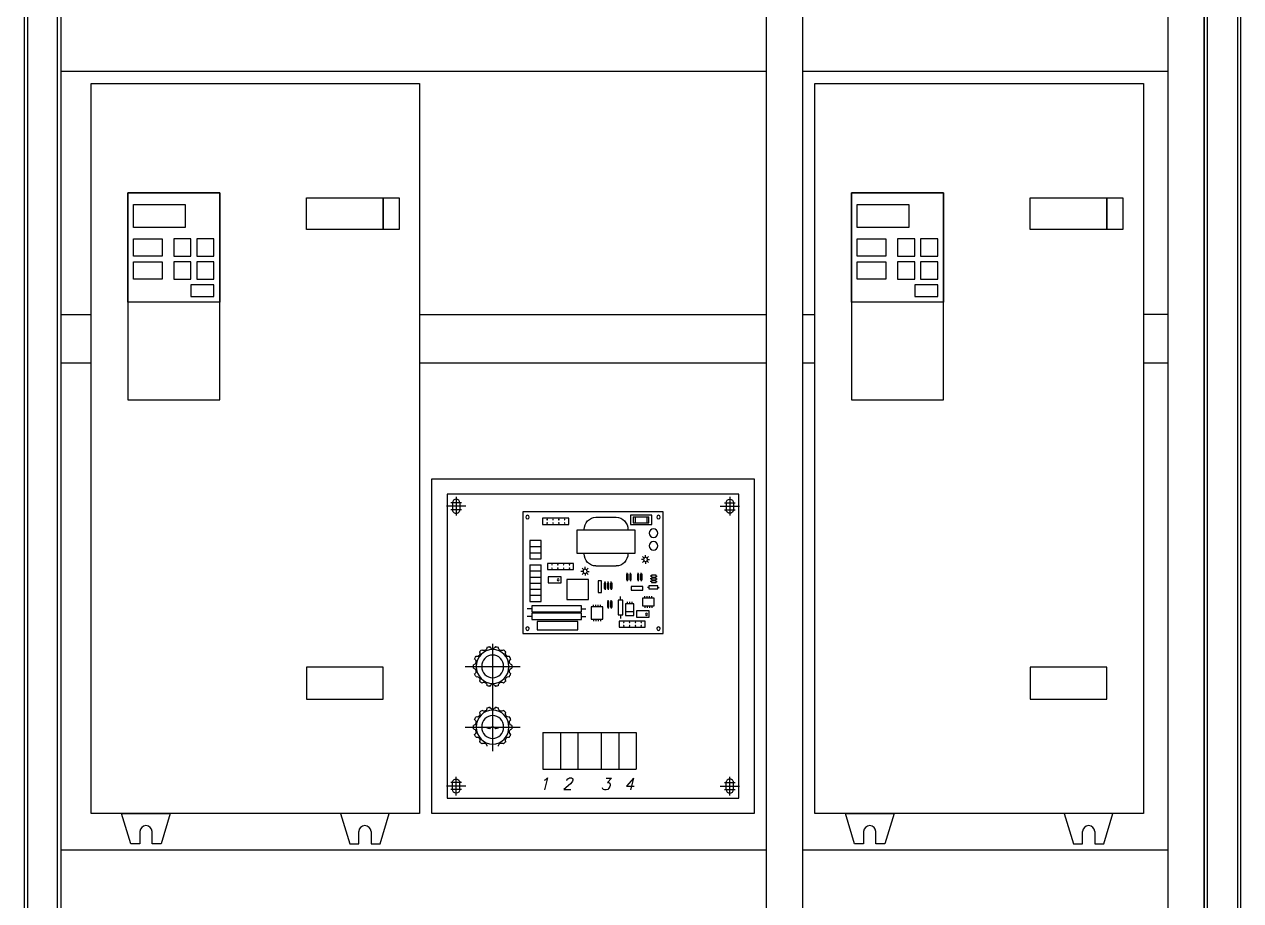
# Model space of a CAD drawing. Header units: millimetres. Extents: x 3151 to 30896, y 1337 to 7086.
# Drawn here: x 12019 to 13019, y 2195 to 2915 of the extents above; entities that cross this region are included whole.
import ezdxf

# ---------------------------------------------------------------- set-up
doc = ezdxf.new("R2010")
doc.units = ezdxf.units.MM
doc.styles.add('romans', font='ROMANS')

msp = doc.modelspace()

# ---------------------------------------------------------------- linework, layer by layer
at = {"color": 7}
for p, q in [((12018.6, 1336.7), (12018.6, 3536.7)), ((12021.2, 3534), (12021.2, 1339.3)), ((12045.9, 1339.3), (12045.9, 3534)), ((12048.6, 3536.7), (12048.6, 1336.7)), ((12988.6, 3536.7), (12988.6, 1336.7)), ((12991.2, 1339.3), (12991.2, 3534)), ((13015.9, 3534), (13015.9, 1339.3)), ((13018.6, 1336.7), (13018.6, 3536.7)), ((12628.6, 3332.2), (12628.6, 2179.2)), ((12658.6, 2179.2), (12658.6, 3332.2)), ((12958.6, 3332.2), (12958.6, 1779.2)), ((12988.6, 1779.2), (12988.6, 3332.2)), ((12628.6, 2876.7), (12048.6, 2876.7)), ((12048.6, 2876.7), (12048.6, 2676.7)), ((12958.6, 2876.7), (12658.6, 2876.7)), ((12988.6, 2676.7), (12988.6, 2876.7)), ((12073.6, 2266.7), (12073.6, 2866.7)), ((12073.6, 2866.7), (12343.6, 2866.7)), ((12343.6, 2866.7), (12343.6, 2266.7)), ((12668.6, 2266.7), (12668.6, 2866.7)), ((12668.6, 2866.7), (12938.6, 2866.7)), ((12938.6, 2866.7), (12938.6, 2266.7)), ((12103.6, 2776.8), (12179.2, 2776.8)), ((12103.6, 2687), (12103.6, 2776.8)), ((12179.2, 2776.8), (12103.6, 2776.8)), ((12103.6, 2776.8), (12103.6, 2606.7)), ((12179.2, 2776.8), (12179.2, 2687)), ((12179.2, 2606.7), (12179.2, 2776.8)), ((12250.6, 2772.8), (12313.6, 2772.8)), ((12250.6, 2746.6), (12250.6, 2772.8)), ((12313.6, 2772.8), (12326.8, 2772.8)), ((12313.6, 2746.6), (12313.6, 2772.8)), ((12313.6, 2772.8), (12313.6, 2746.6)), ((12326.8, 2772.8), (12326.8, 2746.6)), ((12698.6, 2776.8), (12774.2, 2776.8)), ((12698.6, 2687), (12698.6, 2776.8)), ((12774.2, 2776.8), (12698.6, 2776.8)), ((12698.6, 2776.8), (12698.6, 2606.7)), ((12774.2, 2776.8), (12774.2, 2687)), ((12774.2, 2606.7), (12774.2, 2776.8)), ((12845.6, 2772.8), (12908.6, 2772.8)), ((12845.6, 2746.6), (12845.6, 2772.8)), ((12908.6, 2772.8), (12921.8, 2772.8)), ((12908.6, 2746.6), (12908.6, 2772.8)), ((12908.6, 2772.8), (12908.6, 2746.6)), ((12921.8, 2772.8), (12921.8, 2746.6)), ((12108.3, 2767.3), (12150.8, 2767.3)), ((12108.3, 2748.4), (12108.3, 2767.3)), ((12150.8, 2767.3), (12150.8, 2748.4)), ((12703.3, 2767.3), (12745.8, 2767.3)), ((12703.3, 2748.4), (12703.3, 2767.3)), ((12745.8, 2767.3), (12745.8, 2748.4)), ((12150.8, 2748.4), (12108.3, 2748.4)), ((12313.6, 2746.6), (12250.6, 2746.6)), ((12326.8, 2746.6), (12313.6, 2746.6)), ((12745.8, 2748.4), (12703.3, 2748.4)), ((12908.6, 2746.6), (12845.6, 2746.6)), ((12921.8, 2746.6), (12908.6, 2746.6)), ((12108.3, 2739), (12131.9, 2739)), ((12108.3, 2724.8), (12108.3, 2739)), ((12131.9, 2739), (12131.9, 2724.8)), ((12155.6, 2739), (12141.4, 2739)), ((12141.4, 2739), (12141.4, 2724.8)), ((12155.6, 2724.8), (12155.6, 2739)), ((12174.5, 2739), (12160.3, 2739)), ((12160.3, 2739), (12160.3, 2724.8)), ((12174.5, 2724.8), (12174.5, 2739)), ((12703.3, 2739), (12726.9, 2739)), ((12703.3, 2724.8), (12703.3, 2739)), ((12726.9, 2739), (12726.9, 2724.8)), ((12750.6, 2739), (12736.4, 2739)), ((12736.4, 2739), (12736.4, 2724.8)), ((12750.6, 2724.8), (12750.6, 2739)), ((12769.5, 2739), (12755.3, 2739)), ((12755.3, 2739), (12755.3, 2724.8)), ((12769.5, 2724.8), (12769.5, 2739)), ((12131.9, 2724.8), (12108.3, 2724.8)), ((12108.3, 2720.1), (12131.9, 2720.1)), ((12108.3, 2705.9), (12108.3, 2720.1)), ((12131.9, 2720.1), (12131.9, 2705.9)), ((12141.4, 2724.8), (12155.6, 2724.8)), ((12155.6, 2720.1), (12141.4, 2720.1)), ((12141.4, 2720.1), (12141.4, 2705.9)), ((12155.6, 2705.9), (12155.6, 2720.1)), ((12160.3, 2724.8), (12174.5, 2724.8)), ((12174.5, 2720.1), (12160.3, 2720.1)), ((12160.3, 2720.1), (12160.3, 2705.9)), ((12174.5, 2705.9), (12174.5, 2720.1)), ((12726.9, 2724.8), (12703.3, 2724.8)), ((12703.3, 2720.1), (12726.9, 2720.1)), ((12703.3, 2705.9), (12703.3, 2720.1)), ((12726.9, 2720.1), (12726.9, 2705.9)), ((12736.4, 2724.8), (12750.6, 2724.8)), ((12750.6, 2720.1), (12736.4, 2720.1)), ((12736.4, 2720.1), (12736.4, 2705.9)), ((12750.6, 2705.9), (12750.6, 2720.1)), ((12755.3, 2724.8), (12769.5, 2724.8)), ((12769.5, 2720.1), (12755.3, 2720.1)), ((12755.3, 2720.1), (12755.3, 2705.9)), ((12769.5, 2705.9), (12769.5, 2720.1)), ((12131.9, 2705.9), (12108.3, 2705.9)), ((12141.4, 2705.9), (12155.6, 2705.9)), ((12174.5, 2701.2), (12155.6, 2701.2)), ((12155.6, 2701.2), (12155.6, 2691.7)), ((12160.3, 2705.9), (12174.5, 2705.9)), ((12174.5, 2691.7), (12174.5, 2701.2)), ((12726.9, 2705.9), (12703.3, 2705.9)), ((12736.4, 2705.9), (12750.6, 2705.9)), ((12769.5, 2701.2), (12750.6, 2701.2)), ((12750.6, 2701.2), (12750.6, 2691.7)), ((12755.3, 2705.9), (12769.5, 2705.9)), ((12769.5, 2691.7), (12769.5, 2701.2)), ((12155.6, 2691.7), (12174.5, 2691.7)), ((12750.6, 2691.7), (12769.5, 2691.7)), ((12179.2, 2687), (12103.6, 2687)), ((12774.2, 2687), (12698.6, 2687)), ((12048.6, 2676.7), (12073.6, 2676.7)), ((12343.6, 2676.7), (12628.6, 2676.7)), ((12658.6, 2676.7), (12668.6, 2676.7)), ((12958.6, 2676.7), (12938.6, 2676.7)), ((12988.6, 2256.7), (12988.6, 2656.7)), ((12073.6, 2636.7), (12048.6, 2636.7)), ((12048.6, 2636.7), (12048.6, 2236.7)), ((12628.6, 2636.7), (12343.6, 2636.7)), ((12668.6, 2636.7), (12658.6, 2636.7)), ((12958.6, 2636.7), (12938.6, 2636.7)), ((12103.6, 2606.7), (12179.2, 2606.7)), ((12698.6, 2606.7), (12774.2, 2606.7)), ((12353.6, 2266.7), (12353.6, 2541.7)), ((12353.6, 2541.7), (12618.6, 2541.7)), ((12618.6, 2541.7), (12618.6, 2266.7)), ((12606.1, 2529.2), (12366.1, 2529.2)), ((12366.1, 2529.2), (12366.1, 2279.2)), ((12377.9, 2522.1), (12369.3, 2522.1)), ((12370.6, 2522.1), (12370.6, 2516.3)), ((12376.6, 2522.1), (12376.6, 2516.3)), ((12594.3, 2522.1), (12602.9, 2522.1)), ((12595.6, 2522.1), (12595.6, 2516.3)), ((12601.6, 2522.1), (12601.6, 2516.3)), ((12606.1, 2279.2), (12606.1, 2529.2)), ((12377.9, 2516.3), (12369.3, 2516.3)), ((12428.5, 2514.5), (12428.5, 2414.5)), ((12543.7, 2514.5), (12428.5, 2514.5)), ((12488.5, 2510.1), (12505.2, 2510.1)), ((12534.5, 2511.8), (12516.8, 2511.8)), ((12516.8, 2511.8), (12516.8, 2504.3)), ((12519.2, 2510.6), (12532.1, 2510.6)), ((12519.2, 2510.6), (12519.2, 2505.6)), ((12520.7, 2510.6), (12520.7, 2505.6)), ((12530.6, 2505.6), (12530.6, 2510.6)), ((12532.1, 2505.6), (12532.1, 2510.6)), ((12534.5, 2504.3), (12534.5, 2511.8)), ((12543.7, 2414.5), (12543.7, 2514.5)), ((12594.3, 2516.3), (12602.9, 2516.3)), ((12444.7, 2509.4), (12444.7, 2504.3)), ((12466.1, 2509.4), (12444.7, 2509.4)), ((12444.7, 2504.3), (12466.1, 2504.3)), ((12466.1, 2504.3), (12466.1, 2509.4)), ((12478.9, 2499.6), (12478.9, 2500.1)), ((12514.8, 2499.6), (12514.8, 2500.1)), ((12516.8, 2504.3), (12534.5, 2504.3)), ((12519.2, 2505.6), (12532.1, 2505.6)), ((12443.6, 2491), (12434.3, 2491)), ((12434.3, 2491), (12434.3, 2476)), ((12443.6, 2476), (12443.6, 2491)), ((12520.9, 2499.6), (12472.9, 2499.6)), ((12472.9, 2499.6), (12472.9, 2480.5)), ((12520.9, 2480.5), (12520.9, 2499.6)), ((12434.3, 2486), (12443.6, 2486)), ((12434.3, 2481), (12443.6, 2481)), ((12472.9, 2480.5), (12520.9, 2480.5)), ((12478.9, 2480.5), (12478.9, 2480.1)), ((12514.8, 2480.5), (12514.8, 2480.1)), ((12434.3, 2476), (12443.6, 2476)), ((12434.3, 2471), (12434.3, 2441)), ((12434.3, 2471), (12443.6, 2471)), ((12443.6, 2441), (12443.6, 2471)), ((12448.7, 2472.2), (12448.7, 2467.2)), ((12470, 2472.2), (12448.7, 2472.2)), ((12470, 2467.2), (12470, 2472.2)), ((12488.5, 2470.1), (12505.2, 2470.1)), ((12527.6, 2475.4), (12525.9, 2475.4)), ((12528.1, 2476.6), (12526.9, 2477.9)), ((12528.1, 2474.2), (12526.9, 2472.9)), ((12529.3, 2477.1), (12529.3, 2478.9)), ((12529.3, 2473.7), (12529.3, 2471.9)), ((12530.4, 2476.6), (12531.7, 2477.9)), ((12530.4, 2474.2), (12531.7, 2472.9)), ((12530.9, 2475.4), (12532.6, 2475.4)), ((12434.3, 2466), (12443.6, 2466)), ((12434.3, 2461), (12443.6, 2461)), ((12448.7, 2467.2), (12470, 2467.2)), ((12459.8, 2461.3), (12449.3, 2461.3)), ((12449.3, 2461.3), (12449.3, 2456.2)), ((12459.8, 2456.2), (12459.8, 2461.3)), ((12478, 2465.7), (12476.2, 2465.7)), ((12478.5, 2466.9), (12477.2, 2468.2)), ((12478.5, 2464.5), (12477.2, 2463.2)), ((12479.6, 2467.4), (12479.6, 2469.3)), ((12479.6, 2464), (12479.6, 2462.2)), ((12480.8, 2466.9), (12482, 2468.2)), ((12480.8, 2464.5), (12482, 2463.2)), ((12481.2, 2465.7), (12483, 2465.7)), ((12515, 2463.3), (12513.7, 2463.3)), ((12513.7, 2463.3), (12513.7, 2458.8)), ((12514.3, 2463.3), (12514.3, 2464.6)), ((12515, 2458.8), (12515, 2463.3)), ((12517.6, 2463.3), (12516.3, 2463.3)), ((12516.3, 2463.3), (12516.3, 2458.8)), ((12516.9, 2463.3), (12516.9, 2464.6)), ((12517.6, 2458.8), (12517.6, 2463.3)), ((12523.9, 2463.3), (12522.6, 2463.3)), ((12522.6, 2463.3), (12522.6, 2458.8)), ((12523.2, 2463.3), (12523.2, 2464.6)), ((12523.9, 2458.8), (12523.9, 2463.3)), ((12526.4, 2463.3), (12525.1, 2463.3)), ((12525.1, 2463.3), (12525.1, 2458.8)), ((12525.8, 2463.3), (12525.8, 2464.6)), ((12526.4, 2458.8), (12526.4, 2463.3)), ((12534.1, 2461.7), (12533, 2461.7)), ((12537.9, 2462.5), (12534.1, 2462.5)), ((12534.1, 2462.5), (12534.1, 2461)), ((12534.1, 2461), (12537.9, 2461)), ((12537.9, 2460.2), (12534.1, 2460.2)), ((12534.1, 2460.2), (12534.1, 2458.8)), ((12537.9, 2461), (12537.9, 2462.5)), ((12537.9, 2461.7), (12538.9, 2461.7)), ((12537.9, 2458.8), (12537.9, 2460.2)), ((12434.3, 2456), (12443.6, 2456)), ((12434.3, 2451), (12443.6, 2451)), ((12449.3, 2456.2), (12459.8, 2456.2)), ((12464.6, 2458.9), (12464.6, 2442.5)), ((12482.3, 2458.9), (12464.6, 2458.9)), ((12482.3, 2442.5), (12482.3, 2458.9)), ((12493.1, 2458), (12490.4, 2458)), ((12490.4, 2458), (12490.4, 2448.2)), ((12493.1, 2448.2), (12493.1, 2458)), ((12496.6, 2456.1), (12495.3, 2456.1)), ((12495.3, 2456.1), (12495.3, 2451.5)), ((12495.3, 2451.5), (12496.6, 2451.5)), ((12496, 2456.1), (12496, 2457.4)), ((12496, 2451.5), (12496, 2450.4)), ((12496.6, 2451.5), (12496.6, 2456.1)), ((12499.2, 2456.1), (12497.9, 2456.1)), ((12497.9, 2456.1), (12497.9, 2451.5)), ((12497.9, 2451.5), (12499.2, 2451.5)), ((12498.5, 2456.1), (12498.5, 2457.4)), ((12498.5, 2451.5), (12498.5, 2450.4)), ((12499.2, 2451.5), (12499.2, 2456.1)), ((12501.8, 2456.1), (12500.4, 2456.1)), ((12500.4, 2456.1), (12500.4, 2451.5)), ((12500.4, 2451.5), (12501.8, 2451.5)), ((12501.1, 2456.1), (12501.1, 2457.4)), ((12501.1, 2451.5), (12501.1, 2450.4)), ((12501.8, 2451.5), (12501.8, 2456.1)), ((12513.7, 2458.8), (12515, 2458.8)), ((12514.3, 2458.8), (12514.3, 2457.6)), ((12516.3, 2458.8), (12517.6, 2458.8)), ((12516.9, 2458.8), (12516.9, 2457.6)), ((12527, 2453.3), (12517.6, 2453.3)), ((12517.6, 2453.3), (12517.6, 2450.3)), ((12517.6, 2450.3), (12527, 2450.3)), ((12522.6, 2458.8), (12523.9, 2458.8)), ((12523.2, 2458.8), (12523.2, 2457.6)), ((12525.1, 2458.8), (12526.4, 2458.8)), ((12525.8, 2458.8), (12525.8, 2457.6)), ((12527, 2450.3), (12527, 2453.3)), ((12531.9, 2452.5), (12530.8, 2452.5)), ((12539.4, 2453.7), (12531.9, 2453.7)), ((12531.9, 2453.7), (12531.9, 2451.3)), ((12531.9, 2451.3), (12539.4, 2451.3)), ((12534.1, 2459.5), (12533, 2459.5)), ((12534.1, 2457.3), (12533, 2457.3)), ((12534.1, 2458.8), (12537.9, 2458.8)), ((12537.9, 2458), (12534.1, 2458)), ((12534.1, 2458), (12534.1, 2456.5)), ((12534.1, 2456.5), (12537.9, 2456.5)), ((12537.9, 2459.5), (12538.9, 2459.5)), ((12537.9, 2456.5), (12537.9, 2458)), ((12537.9, 2457.3), (12538.9, 2457.3)), ((12539.4, 2451.3), (12539.4, 2453.7)), ((12539.4, 2452.5), (12540.5, 2452.5)), ((12434.3, 2446), (12443.6, 2446)), ((12434.3, 2441), (12443.6, 2441)), ((12464.6, 2442.5), (12482.3, 2442.5)), ((12490.4, 2448.2), (12493.1, 2448.2)), ((12499.2, 2440.8), (12497.9, 2440.8)), ((12497.9, 2440.8), (12497.9, 2436.2)), ((12498.5, 2440.8), (12498.5, 2442)), ((12499.2, 2436.2), (12499.2, 2440.8)), ((12501.8, 2440.8), (12500.4, 2440.8)), ((12500.4, 2440.8), (12500.4, 2436.2)), ((12501.1, 2440.8), (12501.1, 2442)), ((12501.8, 2436.2), (12501.8, 2440.8)), ((12510.5, 2442.1), (12506.8, 2442.1)), ((12506.8, 2442.1), (12506.8, 2430)), ((12508.7, 2442.1), (12508.7, 2445.1)), ((12510.5, 2430), (12510.5, 2442.1)), ((12514.4, 2438.9), (12514.4, 2440.6)), ((12516.3, 2438.9), (12516.3, 2440.6)), ((12518.3, 2438.9), (12518.3, 2440.6)), ((12536.4, 2443.7), (12526.8, 2443.7)), ((12526.8, 2443.7), (12526.8, 2437.4)), ((12528.7, 2443.7), (12528.7, 2445.3)), ((12530.6, 2443.7), (12530.6, 2445.3)), ((12532.5, 2443.7), (12532.5, 2445.3)), ((12534.5, 2443.7), (12534.5, 2445.3)), ((12536.4, 2437.4), (12536.4, 2443.7)), ((12435.7, 2434.8), (12432, 2434.8)), ((12476.7, 2437.3), (12435.7, 2437.3)), ((12435.7, 2437.3), (12435.7, 2432.3)), ((12435.7, 2432.3), (12476.7, 2432.3)), ((12476.7, 2431.2), (12435.7, 2431.2)), ((12435.7, 2431.2), (12435.7, 2426.2)), ((12476.7, 2432.3), (12476.7, 2437.3)), ((12476.7, 2434.8), (12480.1, 2434.8)), ((12476.7, 2426.2), (12476.7, 2431.2)), ((12494.2, 2436.4), (12484.6, 2436.4)), ((12484.6, 2436.4), (12484.6, 2426.5)), ((12486.5, 2436.4), (12486.5, 2438.1)), ((12488.4, 2436.4), (12488.4, 2438.1)), ((12490.3, 2436.4), (12490.3, 2438.1)), ((12492.2, 2436.4), (12492.2, 2438.1)), ((12494.2, 2426.5), (12494.2, 2436.4)), ((12497.9, 2436.2), (12499.2, 2436.2)), ((12498.5, 2436.2), (12498.5, 2435.1)), ((12500.4, 2436.2), (12501.8, 2436.2)), ((12501.1, 2436.2), (12501.1, 2435.1)), ((12519.7, 2438.9), (12512.9, 2438.9)), ((12512.9, 2438.9), (12512.9, 2429.4)), ((12512.9, 2432.6), (12519.7, 2432.6)), ((12519.7, 2429.4), (12519.7, 2438.9)), ((12532.4, 2433.1), (12522, 2433.1)), ((12522, 2433.1), (12522, 2428)), ((12526.8, 2437.4), (12536.4, 2437.4)), ((12528.7, 2437.4), (12528.7, 2435.7)), ((12530.6, 2437.4), (12530.6, 2435.7)), ((12532.4, 2428), (12532.4, 2433.1)), ((12532.5, 2437.4), (12532.5, 2435.7)), ((12534.5, 2437.4), (12534.5, 2435.7)), ((12435.7, 2428.7), (12432, 2428.7)), ((12435.7, 2426.2), (12476.7, 2426.2)), ((12440.2, 2424.4), (12440.2, 2417.7)), ((12473.6, 2424.4), (12440.2, 2424.4)), ((12473.6, 2417.7), (12473.6, 2424.4)), ((12476.7, 2428.7), (12480.1, 2428.7)), ((12484.6, 2426.5), (12494.2, 2426.5)), ((12486.5, 2426.5), (12486.5, 2424.8)), ((12488.4, 2426.5), (12488.4, 2424.8)), ((12490.3, 2426.5), (12490.3, 2424.8)), ((12492.2, 2426.5), (12492.2, 2424.8)), ((12506.8, 2430), (12510.5, 2430)), ((12529, 2424.8), (12507.7, 2424.8)), ((12507.7, 2424.8), (12507.7, 2419.8)), ((12508.7, 2430), (12508.7, 2426.9)), ((12512.9, 2429.4), (12519.7, 2429.4)), ((12522, 2428), (12532.4, 2428)), ((12529, 2419.8), (12529, 2424.8)), ((12428.5, 2414.5), (12543.7, 2414.5)), ((12440.2, 2417.7), (12473.6, 2417.7)), ((12507.7, 2419.8), (12529, 2419.8)), ((12313.6, 2386.8), (12250.6, 2386.8)), ((12250.6, 2386.8), (12250.6, 2360.6)), ((12313.6, 2360.6), (12313.6, 2386.8)), ((12908.6, 2386.8), (12845.6, 2386.8)), ((12845.6, 2386.8), (12845.6, 2360.6)), ((12908.6, 2360.6), (12908.6, 2386.8)), ((12250.6, 2360.6), (12313.6, 2360.6)), ((12845.6, 2360.6), (12908.6, 2360.6)), ((12444.9, 2333.1), (12444.9, 2303.1)), ((12444.9, 2333.1), (12473.7, 2333.1)), ((12459.3, 2333.1), (12459.3, 2303.1)), ((12473.7, 2333.1), (12473.7, 2303.1)), ((12473.7, 2333.1), (12492.9, 2333.1)), ((12492.9, 2333.1), (12492.9, 2303.1)), ((12492.9, 2333.1), (12521.7, 2333.1)), ((12507.3, 2333.1), (12507.3, 2303.1)), ((12521.7, 2333.1), (12521.7, 2303.1)), ((12444.9, 2303.1), (12473.7, 2303.1)), ((12473.7, 2303.1), (12492.9, 2303.1)), ((12492.9, 2303.1), (12521.7, 2303.1)), ((12377.9, 2292.1), (12369.3, 2292.1)), ((12370.6, 2286.3), (12370.6, 2292.1)), ((12376.6, 2286.3), (12376.6, 2292.1)), ((12594.3, 2292.1), (12602.9, 2292.1)), ((12595.6, 2286.3), (12595.6, 2292.1)), ((12601.6, 2286.3), (12601.6, 2292.1)), ((12377.9, 2286.3), (12369.3, 2286.3)), ((12594.3, 2286.3), (12602.9, 2286.3)), ((12366.1, 2279.2), (12606.1, 2279.2)), ((12343.6, 2266.7), (12073.6, 2266.7)), ((12098.6, 2266.7), (12138.6, 2266.7)), ((12106.1, 2241.7), (12098.6, 2266.7)), ((12138.6, 2266.7), (12131.1, 2241.7)), ((12318.6, 2266.7), (12278.6, 2266.7)), ((12278.6, 2266.7), (12286.1, 2241.7)), ((12311.1, 2241.7), (12318.6, 2266.7)), ((12618.6, 2266.7), (12353.6, 2266.7)), ((12938.6, 2266.7), (12668.6, 2266.7)), ((12693.6, 2266.7), (12733.6, 2266.7)), ((12701.1, 2241.7), (12693.6, 2266.7)), ((12733.6, 2266.7), (12726.1, 2241.7)), ((12913.6, 2266.7), (12873.6, 2266.7)), ((12873.6, 2266.7), (12881.1, 2241.7)), ((12906.1, 2241.7), (12913.6, 2266.7)), ((12113.6, 2251.7), (12113.6, 2241.7)), ((12123.6, 2241.7), (12123.6, 2251.7)), ((12293.6, 2241.7), (12293.6, 2251.7)), ((12303.6, 2251.7), (12303.6, 2241.7)), ((12708.6, 2251.7), (12708.6, 2241.7)), ((12718.6, 2241.7), (12718.6, 2251.7)), ((12888.6, 2241.7), (12888.6, 2251.7)), ((12898.6, 2251.7), (12898.6, 2241.7)), ((12113.6, 2241.7), (12106.1, 2241.7)), ((12131.1, 2241.7), (12123.6, 2241.7)), ((12286.1, 2241.7), (12293.6, 2241.7)), ((12303.6, 2241.7), (12311.1, 2241.7)), ((12708.6, 2241.7), (12701.1, 2241.7)), ((12726.1, 2241.7), (12718.6, 2241.7)), ((12881.1, 2241.7), (12888.6, 2241.7)), ((12898.6, 2241.7), (12906.1, 2241.7)), ((12048.6, 2236.7), (12628.6, 2236.7)), ((12658.6, 2236.7), (12958.6, 2236.7))]:
    msp.add_line(p, q, dxfattribs=at)
at = {"color": 7, "ltscale": 0.25}
for p, q in [((12373.6, 2526.9), (12373.6, 2511.5)), ((12598.6, 2526.9), (12598.6, 2511.5)), ((12381.5, 2519.2), (12365.7, 2519.2)), ((12590.7, 2519.2), (12606.5, 2519.2)), ((12373.6, 2281.5), (12373.6, 2296.9)), ((12598.6, 2281.5), (12598.6, 2296.9)), ((12381.5, 2289.2), (12365.7, 2289.2)), ((12590.7, 2289.2), (12606.5, 2289.2))]:
    msp.add_line(p, q, dxfattribs=at)
at = {"color": 7, "ltscale": 0.4}
for p, q in [((12403.6, 2406.2), (12403.6, 2317.9)), ((12381.1, 2387.5), (12426.2, 2387.5)), ((12381.1, 2337.7), (12426.2, 2337.7))]:
    msp.add_line(p, q, dxfattribs=at)
at = {"color": 7}
for centre in [(12118.6, 2251.7), (12298.6, 2251.7), (12713.6, 2251.7), (12893.6, 2251.7)]:
    msp.add_arc(centre, 5, 0, 180, dxfattribs=at)
for centre, major_axis, start_param, end_param in [((12373.6, 2522.1), (3, 0), 0, 3.14159), ((12373.6, 2516.3), (3, 0), 3.14159, 6.28319), ((12448.4, 2508.3), (0, 0.25), 4.71239, 7.85398), ((12448.4, 2508.3), (0, 0.25), 1.5708, 4.71239), ((12448.4, 2505.4), (0, 0.25), 4.71239, 7.85398), ((12448.4, 2505.4), (0, 0.25), 1.5708, 4.71239), ((12453.2, 2508.3), (0, 0.25), 4.71239, 7.85398), ((12453.2, 2508.3), (0, 0.25), 1.5708, 4.71239), ((12453.2, 2505.4), (0, 0.25), 4.71239, 7.85398), ((12453.2, 2505.4), (0, 0.25), 1.5708, 4.71239), ((12458, 2508.3), (0, 0.25), 4.71239, 7.85398), ((12458, 2508.3), (0, 0.25), 1.5708, 4.71239), ((12458, 2505.4), (0, 0.25), 4.71239, 7.85398), ((12458, 2505.4), (0, 0.25), 1.5708, 4.71239), ((12462.8, 2508.3), (0, 0.25), -1.5708, 1.5708), ((12462.8, 2508.3), (0, 0.25), 1.5708, 4.71239), ((12462.8, 2505.4), (0, 0.25), -1.5708, 1.5708), ((12462.8, 2505.4), (0, 0.25), 1.5708, 4.71239), ((12452.4, 2471.2), (0, 0.25), -1.5708, 1.5708), ((12452.4, 2471.2), (0, 0.25), 1.5708, 4.71239), ((12457.2, 2471.2), (0, 0.25), -1.5708, 1.5708), ((12457.2, 2471.2), (0, 0.25), 1.5708, 4.71239), ((12462, 2471.2), (0, 0.25), -1.5708, 1.5708), ((12462, 2471.2), (0, 0.25), 1.5708, 4.71239), ((12466.8, 2471.2), (0, 0.25), 4.71239, 7.85398), ((12466.8, 2471.2), (0, 0.25), 1.5708, 4.71239), ((12452.4, 2468.2), (0, 0.25), -1.5708, 1.5708), ((12452.4, 2468.2), (0, 0.25), 1.5708, 4.71239), ((12457.2, 2468.2), (0, 0.25), -1.5708, 1.5708), ((12457.2, 2468.2), (0, 0.25), 1.5708, 4.71239), ((12462, 2468.2), (0, 0.25), -1.5708, 1.5708), ((12462, 2468.2), (0, 0.25), 1.5708, 4.71239), ((12466.8, 2468.2), (0, 0.25), 4.71239, 7.85398), ((12466.8, 2468.2), (0, 0.25), 1.5708, 4.71239), ((12511.4, 2423.8), (0, 0.25), -1.5708, 1.5708), ((12511.4, 2423.8), (0, 0.25), 1.5708, 4.71239), ((12511.4, 2420.9), (0, 0.25), -1.5708, 1.5708), ((12511.4, 2420.9), (0, 0.25), 1.5708, 4.71239), ((12516.2, 2423.8), (0, 0.25), -1.5708, 1.5708), ((12516.2, 2423.8), (0, 0.25), 1.5708, 4.71239), ((12516.2, 2420.9), (0, 0.25), -1.5708, 1.5708), ((12516.2, 2420.9), (0, 0.25), 1.5708, 4.71239), ((12521, 2423.8), (0, 0.25), 4.71239, 7.85398), ((12521, 2423.8), (0, 0.25), 1.5708, 4.71239), ((12521, 2420.9), (0, 0.25), 4.71239, 7.85398), ((12521, 2420.9), (0, 0.25), 1.5708, 4.71239), ((12525.8, 2423.8), (0, 0.25), 4.71239, 7.85398), ((12525.8, 2423.8), (0, 0.25), 1.5708, 4.71239), ((12525.8, 2420.9), (0, 0.25), 4.71239, 7.85398), ((12525.8, 2420.9), (0, 0.25), 1.5708, 4.71239), ((12598.6, 2292.1), (-3, 0), 3.14159, 6.28319), ((12598.6, 2286.3), (-3, 0), 0, 3.14159)]:
    msp.add_ellipse(centre, major_axis=major_axis, ratio=0.96, start_param=start_param, end_param=end_param, dxfattribs=at)
at = {"color": 7, "extrusion": (0, 0, -1)}
for centre, major_axis, start_param, end_param in [((12598.6, 2522.1), (-3, 0), 0, 3.14159), ((12488.5, 2500.1), (0, 10), 4.71239, 6.28319), ((12505.2, 2500.1), (0, 10), 0, 1.5708), ((12598.6, 2516.3), (-3, 0), 3.14159, 6.28319), ((12488.5, 2480.1), (0, 10), 3.14159, 4.71239), ((12505.2, 2480.1), (0, 10), 1.5708, 3.14159), ((12403.6, 2387.5), (0, 16.5), 5.52841, 5.69157), ((12396.5, 2403), (0, 2.51), 1.48789, 3.8977), ((12403.6, 2387.5), (0, 16.5), 5.9772, 6.14037), ((12403.6, 2404.7), (0, 2.51), 1.93669, 4.3465), ((12403.6, 2387.5), (0, 16.5), 0.14282, 0.30598), ((12410.8, 2403), (0, 2.51), 2.38549, 4.7953), ((12403.6, 2387.5), (0, 16.5), 0.59162, 0.75478), ((12387.5, 2391.3), (0, 2.51), 0.59029, 3.0001), ((12403.6, 2387.5), (0, 16.5), 5.07961, 5.24277), ((12390.7, 2398.2), (0, 2.51), 1.03909, 3.4489), ((12416.6, 2398.2), (0, 2.51), 2.83429, 5.2441), ((12419.8, 2391.3), (0, 2.51), 3.28308, 5.69289), ((12403.6, 2387.5), (0, 16.5), 1.04042, 1.20358), ((12403.6, 2387.5), (0, 16.5), 4.63081, 4.79397), ((12387.5, 2383.6), (0, 2.51), 0.14149, 2.5513), ((12403.6, 2387.5), (0, 16.5), 4.18201, 4.34517), ((12419.8, 2383.6), (0, 2.51), 3.73188, 6.14169), ((12403.6, 2387.5), (0, 16.5), 1.93801, 2.10118), ((12403.6, 2387.5), (0, 16.5), 1.48921, 1.65238), ((12390.7, 2376.7), (0, 2.51), 5.97588, 8.38569), ((12403.6, 2387.5), (0, 16.5), 3.73321, 3.89637), ((12396.5, 2372), (0, 2.51), 5.52708, 7.93689), ((12403.6, 2387.5), (0, 16.5), 3.28441, 3.44757), ((12403.6, 2370.2), (0, 2.51), 5.07828, 7.48809), ((12403.6, 2387.5), (0, 16.5), 2.83561, 2.99877), ((12410.8, 2372), (0, 2.51), 4.62948, 7.03929), ((12403.6, 2387.5), (0, 16.5), 2.38681, 2.54998), ((12416.6, 2376.7), (0, 2.51), 4.18068, 6.59049), ((12403.6, 2337.7), (0, 16.5), 5.52841, 5.69157), ((12396.5, 2353.2), (0, 2.51), 1.48789, 3.8977), ((12403.6, 2337.7), (0, 16.5), 5.9772, 6.14037), ((12403.6, 2354.9), (0, 2.51), 1.93669, 4.3465), ((12403.6, 2337.7), (0, 16.5), 0.14282, 0.30598), ((12410.8, 2353.2), (0, 2.51), 2.38549, 4.7953), ((12403.6, 2337.7), (0, 16.5), 0.59162, 0.75478), ((12387.5, 2341.5), (0, 2.51), 0.59029, 3.0001), ((12403.6, 2337.7), (0, 16.5), 5.07961, 5.24277), ((12390.7, 2348.4), (0, 2.51), 1.03909, 3.4489), ((12416.6, 2348.4), (0, 2.51), 2.83429, 5.2441), ((12419.8, 2341.5), (0, 2.51), 3.28308, 5.69289), ((12403.6, 2337.7), (0, 16.5), 1.04042, 1.20358), ((12403.6, 2337.7), (0, 16.5), 4.63081, 4.79397), ((12387.5, 2333.8), (0, 2.51), 0.14149, 2.5513), ((12403.6, 2337.7), (0, 16.5), 4.18201, 4.34517), ((12403.6, 2352.7), (0, 16.5), 3.28441, 3.44757), ((12403.6, 2335.4), (0, 2.51), 5.07828, 7.48809), ((12403.6, 2352.7), (0, 16.5), 2.83561, 2.99877), ((12419.8, 2333.8), (0, 2.51), 3.73188, 6.14169), ((12403.6, 2337.7), (0, 16.5), 1.93801, 2.10118), ((12403.6, 2337.7), (0, 16.5), 1.48921, 1.65238), ((12390.7, 2326.9), (0, 2.51), 5.97588, 8.38569), ((12403.6, 2337.7), (0, 16.5), 3.73321, 3.89637), ((12396.5, 2322.1), (0, 2.51), 5.52708, 7.93689), ((12410.8, 2322.1), (0, 2.51), 4.62948, 7.03929), ((12403.6, 2337.7), (0, 16.5), 2.38681, 2.54998), ((12416.6, 2326.9), (0, 2.51), 4.18068, 6.59049), ((12373.6, 2292.1), (3, 0), 3.14159, 6.28319), ((12373.6, 2286.3), (3, 0), 0, 3.14159)]:
    msp.add_ellipse(centre, major_axis=major_axis, ratio=0.96, start_param=start_param, end_param=end_param, dxfattribs=at)
for centre, major_axis in [((12432.2, 2510.3), (0, 1.51)), ((12540, 2510.3), (0, 1.51)), ((12535.9, 2497.1), (0, 3.63)), ((12535.9, 2486.7), (0, 3.63)), ((12529.3, 2475.4), (0, 1.7)), ((12479.6, 2465.7), (0, 1.7)), ((12457.5, 2458.7), (0, 0.87)), ((12530.1, 2430.4), (0, 0.87)), ((12432.2, 2418.6), (0, 1.51)), ((12540, 2418.6), (0, 1.51)), ((12403.6, 2387.5), (0, 14)), ((12403.6, 2387.5), (0, 9.39)), ((12403.6, 2337.7), (0, 14)), ((12403.6, 2337.7), (0, 9.39))]:
    msp.add_ellipse(centre, major_axis=major_axis, ratio=0.96, dxfattribs=at)

# ---------------------------------------------------------------- texts
at = {"color": 7, "style": 'romans', "oblique": 14.4255, "width": 0.993865}
for s, p in [('1', (12441.8, 2286.2)), ('2', (12461, 2286.3)), ('3', (12492.3, 2286)), ('4', (12511.6, 2286))]:
    msp.add_text(s, height=9.66, dxfattribs=at).set_placement(p)

doc.saveas('drawing.dxf')
